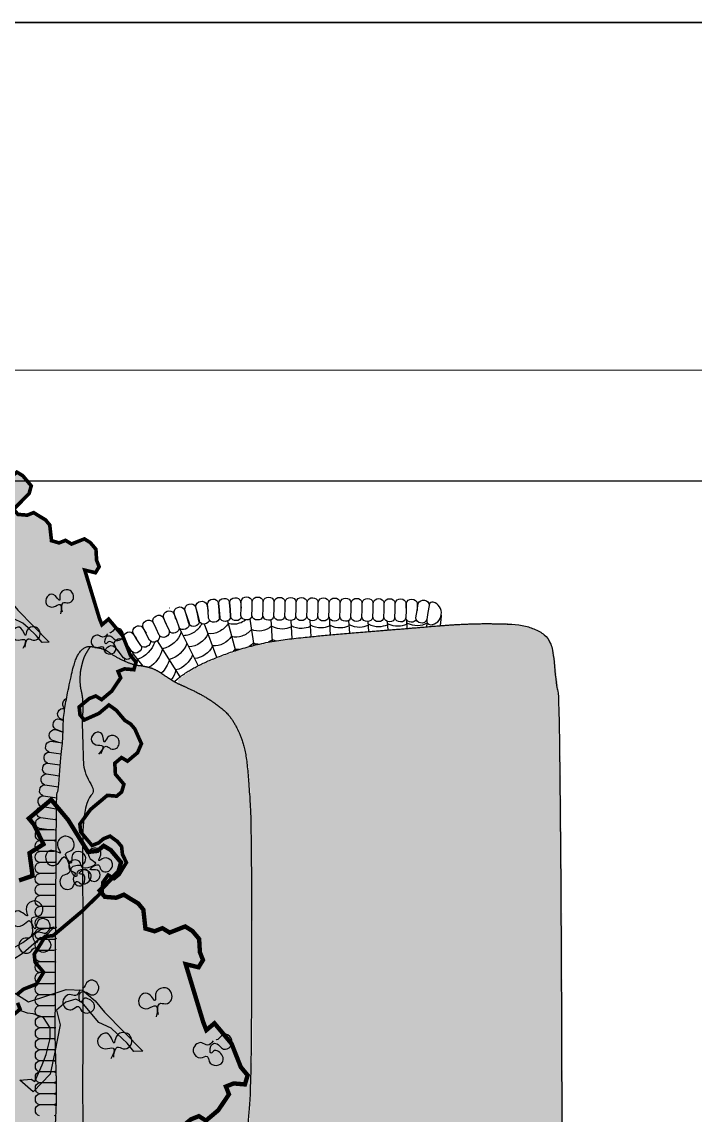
# Model space of a CAD drawing. Header units: millimetres. Extents: x 307301 to 459443, y -2888111 to -2805601.
# Drawn here: x 442889 to 443852, y -2866456 to -2864893 of the extents above; entities that cross this region are included whole.
import ezdxf

# ---------------------------------------------------------------- set-up
doc = ezdxf.new("R2010")
doc.units = ezdxf.units.MM
doc.header["$LTSCALE"] = 10
doc.header["$MEASUREMENT"] = 0
doc.linetypes.add('HIDDEN', pattern=[9.525, 6.35, -3.175])
for name, color, linetype in [('BMA  furniture', 6, 'Continuous'), ('PDA FURNITURE', 6, 'Continuous'), ('Plants', 5, 'Continuous')]:
    doc.layers.add(name, color=color, linetype=linetype)
doc.layers.add('WIN', color=5, linetype='Continuous', lineweight=9)

# ---------------------------------------------------------------- blocks, each defined once
blk = doc.blocks.new('2Q3we')
at = {"true_color": 0xffffff}
h = blk.add_hatch(color=7, dxfattribs=at)
h.dxf.hatch_style = 1
edge = h.paths.add_edge_path()
edge.add_spline(control_points=[(-569582.5, 12795.6), (-569583.6, 12796.2), (-569584.8, 12796.9), (-569591.5, 12800), (-569598.1, 12803.1), (-569618.1, 12813), (-569638.1, 12823), (-569652, 12833.8), (-569665.8, 12844.6), (-569673.4, 12854.4), (-569681, 12864.1), (-569687.7, 12878.9), (-569694.5, 12893.7), (-569698.5, 12915.3), (-569702.5, 12937), (-569703.8, 12959), (-569705, 12981), (-569705.6, 13008), (-569706.2, 13035.1), (-569706.9, 13089.7), (-569707.6, 13144.3), (-569708.2, 13227.9), (-569708.8, 13311.4), (-569709, 13361.7), (-569709.2, 13412.1), (-569707.3, 13463.8), (-569705.3, 13515.5), (-569701.4, 13577.7), (-569697.4, 13639.9), (-569697, 13659.1), (-569696.5, 13678.3), (-569693.1, 13690.1), (-569689.7, 13701.9), (-569682.4, 13709), (-569675.2, 13716), (-569664.7, 13718.9), (-569654.2, 13721.9), (-569645.4, 13724.2), (-569636.6, 13726.6), (-569625.6, 13728.3), (-569614.7, 13730), (-569604.7, 13729.7), (-569594.7, 13729.5), (-569581.1, 13730.4), (-569567.4, 13731.3), (-569555.7, 13732.5), (-569544, 13733.8), (-569559.6, 13737.7), (-569575.2, 13741.7), (-569596, 13741.8), (-569616.8, 13742), (-569634.7, 13745.8), (-569652.6, 13749.6), (-569669.6, 13757.6), (-569686.5, 13765.5), (-569691.6, 13780.5), (-569696.7, 13795.5), (-569697.5, 13831.8), (-569698.3, 13868), (-569701.8, 13911.8), (-569705.3, 13955.6), (-569707, 14007), (-569708.7, 14058.5), (-569709, 14122.9), (-569709.3, 14187.3), (-569709.3, 14215.5), (-569709.3, 14243.6), (-569707.2, 14364.5), (-569705.1, 14485.4), (-569702.8, 14509.3), (-569700.5, 14533.3), (-569694.5, 14555.3), (-569688.5, 14577.3), (-569679.5, 14590.8), (-569670.4, 14604.3), (-569652, 14618.5), (-569633.5, 14632.8), (-569608, 14645.5), (-569582.5, 14658.1), (-569589.9, 14665), (-569598.3, 14670.9), (-569623.4, 14688.1), (-569720, 14722.6), (-569826.9, 14734.7), (-569958.1, 14745), (-570058.1, 14753.7), (-570128.9, 14753.7), (-570163.4, 14750.2), (-570196.2, 14734.7), (-570206.5, 14707.1), (-570215.1, 14610.5), (-570216.9, 14557), (-570220.3, 14001.6), (-570220.3, 13735.9), (-570220.3, 13735.9), (-570220.3, 13735.9), (-570220.3, 13735.9), (-570220.3, 13735.9), (-570220.3, 13470.3), (-570216.9, 12896.7), (-570216.9, 12896.7), (-570216.9, 12896.7), (-570215.1, 12843.2), (-570206.5, 12746.6), (-570201.3, 12732.8), (-570196.2, 12719), (-570163.4, 12703.5), (-570128.9, 12700), (-570093.5, 12700), (-570058.1, 12700), (-569958.1, 12708.7), (-569826.9, 12719), (-569720, 12731.1), (-569623.4, 12765.6), (-569598.3, 12782.9), (-569589.9, 12788.7), (-569582.5, 12795.6)], knot_values=[0, 0, 0, 1, 1, 2, 2, 3, 3, 4, 4, 5, 5, 6, 6, 7, 7, 8, 8, 9, 9, 10, 10, 11, 11, 12, 12, 13, 13, 14, 14, 15, 15, 16, 16, 17, 17, 18, 18, 19, 19, 20, 20, 21, 21, 22, 22, 23, 23, 24, 24, 25, 25, 26, 26, 27, 27, 28, 28, 29, 29, 30, 30, 31, 31, 32, 32, 33, 33, 34, 34, 35, 35, 36, 36, 37, 37, 38, 38, 39, 39, 40, 40, 41, 42, 43, 44, 45, 46, 47, 48, 49, 50, 50, 51, 51, 52, 52, 53, 53, 54, 54, 55, 55, 56, 57, 57, 58, 59, 60, 60, 61, 62, 63, 64, 65, 65, 66, 66, 66], weights=[1, 1, 1, 1, 1, 1, 1, 1, 1, 1, 1, 1, 1, 1, 1, 1, 1, 1, 1, 1, 1, 1, 1, 1, 1, 1, 1, 1, 1, 1, 1, 1, 1, 1, 1, 1, 1, 1, 1, 1, 1, 1, 1, 1, 1, 1, 1, 1, 1, 1, 1, 1, 1, 1, 1, 1, 1, 1, 1, 1, 1, 1, 1, 1, 1, 1, 1, 1, 1, 1, 1, 1, 1, 1, 1, 1, 1, 1, 1, 1, 1, 1, 1, 1, 1, 1, 1, 1, 1, 1, 1, 1, 0.999979, 1, 1, 1, 1, 1, 0.999979, 1, 1, 1, 1, 1, 1, 1, 1, 1, 1, 1, 1, 1, 1, 1, 1, 1, 1], degree=2, periodic=0)
h = blk.add_hatch(color=7, dxfattribs=at)
h.dxf.hatch_style = 1
edge = h.paths.add_edge_path()
edge.add_spline(control_points=[(-569384.2, 14075.3), (-569385.7, 14024.4), (-569387.1, 13974.3), (-569382.6, 13894), (-569383.4, 13836.9), (-569382.7, 13806.6), (-569387.5, 13778.9), (-569387.9, 13725.9), (-569421.5, 13717.6), (-569436.1, 13722.4), (-569447.9, 13724.2), (-569465.7, 13727.6), (-569484.3, 13729.9), (-569517.5, 13740.8), (-569542.8, 13738.3), (-569563.2, 13741.1), (-569582.7, 13743.8), (-569621.2, 13741.9), (-569647.9, 13750.3), (-569676.5, 13755.3), (-569696.1, 13781.9), (-569695.1, 13852.6), (-569698.4, 13896.7), (-569704.3, 13965.7), (-569707.3, 14045.1), (-569707.3, 14395.2), (-569704.3, 14474.6), (-569698.4, 14543.6), (-569686.5, 14578.1), (-569668.8, 14607.5), (-569636.1, 14631.6), (-569606.5, 14647.1), (-569585.8, 14655.8), (-569569.5, 14665.6), (-569548.7, 14679.9), (-569529.4, 14685.1), (-569511.6, 14686.8), (-569482, 14700.6), (-569465.7, 14712.7), (-569447.9, 14716.2), (-569436.1, 14717.9), (-569421.2, 14705.8), (-569410.9, 14673), (-569403.4, 14633.3), (-569397.5, 14602.3), (-569397.5, 14571.2), (-569393.1, 14528.1), (-569387.1, 14466), (-569385.7, 14416), (-569384.2, 14075.3)], knot_values=[0, 0, 0, 1, 2, 3, 4, 5, 6, 7, 8, 9, 10, 11, 12, 13, 14, 15, 16, 17, 18, 19, 20, 21, 22, 23, 24, 25, 26, 27, 28, 29, 30, 31, 32, 33, 34, 35, 36, 37, 38, 39, 40, 41, 42, 43, 44, 45, 46, 47, 48, 48, 48], degree=2, periodic=0)
at = {"layer": 'BMA  furniture', "linetype": 'Continuous'}
for p, q in [((-569995.3, 14749.3), (-569997, 14755.3)), ((-569962.2, 14761.4), (-569963.1, 14746.6)), ((-569930.7, 14758.1), (-569931.5, 14744)), ((-569898.9, 14758), (-569899.9, 14741.5)), ((-569867, 14759.7), (-569868.3, 14738.9)), ((-569834.9, 14765.1), (-569836.7, 14736.1)), ((-569803.5, 14759.9), (-569805.1, 14733.1)), ((-569771.8, 14759.7), (-569773.6, 14729.7)), ((-569742.1, 14725.3), (-569739.9, 14761.2)), ((-569704.5, 14762.1), (-569711.3, 14718.7)), ((-569668, 14759), (-569680.7, 14710)), ((-569650.3, 14698.9), (-569629.9, 14753.9)), ((-569588.5, 14747.7), (-569619.4, 14685.2)), ((-569711.3, 14718.7), (-569711.1, 14719.7)), ((-569590.1, 14667.2), (-569552.4, 14726.2)), ((-569529, 14684.8), (-569512, 14705.7))]:
    blk.add_line(p, q, dxfattribs=at)
at = {"layer": 'BMA  furniture', "linetype": 'Continuous', "flags": 128}
for points in [[(-569995.7, 14761.2), (-569995.6, 14760.4, -0.403399), (-570001.7, 14752.5), (-570001.7, 14752.5, -0.837187), (-570006.2, 14790, -0.285754), (-569999.4, 14786.6)], [(-569961.7, 14779.7), (-569962, 14787.9, 0.394224), (-569971.3, 14794.7, 0.396009), (-569980.1, 14787.4), (-569979.8, 14775.9)], [(-569943.4, 14764.4, 0.387313), (-569934.3, 14757.6, 0.396006), (-569925.3, 14764.8), (-569925.4, 14776.6), (-569925.6, 14788.3, 0.394224), (-569934.7, 14795.4, 0.390495), (-569943.7, 14788.3)], [(-569925.3, 14764.6, 0.387313), (-569916.2, 14757.8, 0.396006), (-569907.2, 14765), (-569907.3, 14776.8), (-569907.5, 14788.6, 0.394224), (-569916.6, 14795.6, 0.390495), (-569925.6, 14788.5)], [(-569907.2, 14764.9, 0.387313), (-569898, 14758.1, 0.396006), (-569889.1, 14765.3), (-569889.2, 14777), (-569889.4, 14788.8, 0.394224), (-569898.5, 14795.8, 0.390495), (-569907.5, 14788.8)], [(-569889.1, 14765.1, 0.387313), (-569879.9, 14758.3, 0.396006), (-569871, 14765.5), (-569871.1, 14777.3), (-569871.3, 14789.1, 0.394224), (-569880.4, 14796.1, 0.390495), (-569889.4, 14789)], [(-569871, 14765.4, 0.387313), (-569861.8, 14758.5, 0.396006), (-569852.9, 14765.8), (-569853, 14777.5), (-569853.2, 14789.3, 0.394224), (-569862.3, 14796.3, 0.390495), (-569871.3, 14789.3)], [(-569852.9, 14765.6, 0.387313), (-569843.7, 14758.8, 0.396006), (-569834.8, 14766), (-569834.9, 14777.8), (-569835.1, 14789.5, 0.394224), (-569844.2, 14796.5, 0.390495), (-569853.2, 14789.5)], [(-569834.8, 14765.8, 0.387313), (-569825.6, 14759, 0.396006), (-569816.7, 14766.2), (-569816.8, 14778), (-569817, 14789.8, 0.394224), (-569826.1, 14796.8, 0.390495), (-569835.1, 14789.7)], [(-569816.7, 14766.1, 0.387313), (-569807.5, 14759.3, 0.396006), (-569798.6, 14766.5), (-569798.7, 14778.2), (-569798.9, 14790, 0.394224), (-569808, 14797, 0.390495), (-569817, 14790)], [(-569798.6, 14766.3, 0.387313), (-569789.4, 14759.5, 0.396006), (-569780.4, 14766.7), (-569780.6, 14778.5), (-569780.8, 14790.3, 0.394224), (-569789.9, 14797.3, 0.390495), (-569798.9, 14790.2)], [(-569780.5, 14766.5, 0.387313), (-569771.3, 14759.7, 0.396006), (-569762.3, 14766.9), (-569762.5, 14778.7), (-569762.7, 14790.5, 0.394224), (-569771.8, 14797.5, 0.390495), (-569780.8, 14790.4)], [(-569762.4, 14766.8, 0.387313), (-569753.2, 14760, 0.396006), (-569744.2, 14767.2), (-569744.4, 14779), (-569744.6, 14790.7, 0.394224), (-569753.7, 14797.7, 0.390495), (-569762.7, 14790.7)], [(-569744.3, 14767, 0.387313), (-569735.1, 14760.2, 0.396006), (-569726.1, 14767.4), (-569726.3, 14779.2), (-569726.5, 14791, 0.394224), (-569735.6, 14798, 0.390495), (-569744.6, 14790.9)], [(-569726.2, 14767.3, 0.387313), (-569717, 14760.5, 0.396006), (-569708, 14767.7), (-569708.2, 14779.4), (-569708.3, 14791.2, 0.394224), (-569717.5, 14798.2, 0.390495), (-569726.5, 14791.2)], [(-569708.1, 14767.5, 0.387313), (-569698.9, 14760.7, 0.396006), (-569689.9, 14767.9), (-569690.1, 14779.7), (-569690.2, 14791.4, 0.394224), (-569699.4, 14798.4, 0.390495), (-569708.4, 14791.4)], [(-569690.6, 14765.5, 0.334762), (-569682.4, 14759.5, 0.396006), (-569672.9, 14765.9), (-569672.1, 14777.7), (-569671.2, 14789.4, 0.394224), (-569679.8, 14797.2, 0.396009), (-569689.4, 14790.7), (-569690.1, 14780.1)], [(-569638.1, 14760.4, 0.308727), (-569630.9, 14754.1, 0.396006), (-569620.6, 14759.3), (-569618.3, 14770.8), (-569615.9, 14782.3, 0.394224), (-569623.4, 14791.1, 0.396009), (-569633.7, 14786), (-569635.9, 14775.1)], [(-569583, 14762.1), (-569579.8, 14771.5, 0.394224), (-569586, 14781.2, 0.396009), (-569596.9, 14777.4), (-569600.8, 14766.3), (-569604.6, 14755.2, 0.394227), (-569598.4, 14745.5, 0.359332), (-569588, 14748.3)], [(-569566.4, 14754.8), (-569562.5, 14764.9, 0.394224), (-569568.4, 14774.8, 0.396009), (-569579.4, 14771.4), (-569583.7, 14760.4), (-569587.9, 14749.5, 0.394227), (-569581.9, 14739.5, 0.338782), (-569571.9, 14741.5)], [(-569572.7, 14779.9, 0.000791), (-569572.6, 14779.7)], [(-569572.5, 14779.7, -0.001219), (-569572.6, 14779.7)], [(-569962.6, 14756, -0.131587), (-569980.8, 14751.6, -0.110075), (-569996.9, 14755.7)], [(-569978.4, 14761.1, 0.29509), (-569970.1, 14757, 0.372652), (-569961.4, 14763.7)], [(-569930.8, 14755, -0.131587), (-569949.1, 14750.7, -0.095678), (-569962.7, 14753.7)], [(-569899.1, 14754.1, -0.131587), (-569917.4, 14749.8, -0.095678), (-569931, 14752.8)], [(-569867.4, 14753.2, -0.131587), (-569885.7, 14748.8, -0.095678), (-569899.3, 14751.9)], [(-569835.7, 14752.3, -0.131587), (-569854, 14747.9, -0.095678), (-569867.5, 14751)], [(-569804, 14752.4, -0.131587), (-569822.3, 14748, -0.095214), (-569835.8, 14751.1)], [(-569772.3, 14751.5, -0.131587), (-569790.5, 14747.1, -0.095678), (-569804.1, 14750.2)], [(-569740.5, 14750.6, -0.131587), (-569758.8, 14746.2, -0.095678), (-569772.4, 14749.3)], [(-569740.6, 14750.6, 0.133218), (-569724.4, 14742.8, 0.142851), (-569707.2, 14744.8)], [(-569708.9, 14764.9, 0.012983), (-569707.4, 14765.4)], [(-569669.1, 14755.1, -0.153481), (-569687.5, 14755.6, -0.074157), (-569697.3, 14760.7)], [(-569669.1, 14755.1, 0.126808), (-569654, 14741.4, 0.151661), (-569635.7, 14738.1)], [(-569639.7, 14758.8, 0.018719), (-569637.3, 14758.4)], [(-569594.9, 14735.2, -0.157837), (-569613.9, 14741.3, -0.098644), (-569625.9, 14754.2)], [(-569556.1, 14734.4, 0.342449), (-569550.9, 14725.4, 0.396006), (-569539.6, 14727.5), (-569534.2, 14738), (-569528.8, 14748.4, 0.394224), (-569533.5, 14759, 0.396009), (-569544.9, 14756.8), (-569549.8, 14747.4)], [(-569540.9, 14726.2, 0.329012), (-569536.3, 14717.2, 0.396006), (-569524.9, 14718.5), (-569518.7, 14728.6), (-569512.6, 14738.6, 0.394224), (-569516.6, 14749.4, 0.396009), (-569528.1, 14748.1), (-569533.8, 14738.7)], [(-569674.6, 14733.8, -0.143434), (-569691.9, 14734.5, -0.126552), (-569707.2, 14744.8)], [(-569674.6, 14733.8, 0.268151), (-569643.3, 14717.8)], [(-569635.7, 14738.1, 0.272812), (-569604.3, 14716.1)], [(-569591.6, 14741.5, 0.275177), (-569560.7, 14713.1)], [(-569525.9, 14717.5, 0.338382), (-569521.9, 14708, 0.396006), (-569510.4, 14708.7), (-569503.7, 14718.4), (-569497.1, 14728.1, 0.394224), (-569500.5, 14739.1, 0.396009), (-569512, 14738.4), (-569518.1, 14729.5)], [(-569741.9, 14728.2, -0.038885), (-569747.1, 14726.1)], [(-569741.9, 14728.2, 0.058831), (-569735.2, 14724)], [(-569710.6, 14722.8, -0.077226), (-569720.2, 14720.9)], [(-569643.3, 14717.8, 0.254521), (-569613.7, 14697.1)], [(-569601, 14722.4, 0.257425), (-569571.9, 14695.7)], [(-569511.6, 14707.7, 0.339059), (-569508.1, 14698, 0.396006), (-569496.6, 14698.1), (-569489.4, 14707.4), (-569482.2, 14716.7, 0.394224), (-569485, 14727.9, 0.396009), (-569496.5, 14727.8), (-569503.1, 14719.3)], [(-569466.9, 14711, 0.178304), (-569470.2, 14715.8, 0.396009), (-569481.7, 14716.4), (-569488.7, 14708.2)], [(-569680.1, 14712.5, 0.033921), (-569677.1, 14708.8)], [(-569610.4, 14703.4, 0.240153), (-569583, 14678.3)], [(-569507, 14711.5, -0.001202), (-569507.2, 14711.5)], [(-569400, 14615.2), (-569399.8, 14615.3, 0.394224), (-569398, 14626.7, 0.213366), (-569403, 14631.3)], [(-569397.8, 14595.5), (-569391.7, 14598.4, 0.394224), (-569389.3, 14609.6, 0.396009), (-569399.6, 14614.8), (-569399.9, 14614.6)], [(-569397.3, 14575.8), (-569395.7, 14576.4), (-569384.8, 14580.7, 0.394224), (-569381.5, 14591.8, 0.396009), (-569391.4, 14597.6), (-569397.7, 14595.1)], [(-569390.4, 14559.1), (-569390, 14559.2), (-569378.9, 14562.9, 0.394224), (-569374.9, 14573.8, 0.396009), (-569384.5, 14580.2), (-569395.7, 14576.5), (-569397.3, 14575.9)], [(-569374.2, 14543, 0.38731), (-569368.6, 14552.9, 0.396009), (-569376.8, 14561), (-569388.5, 14559.4), (-569396.1, 14558.3)], [(-569371.7, 14525.1, 0.38731), (-569366.1, 14535, 0.396009), (-569374.4, 14543), (-569386, 14541.4), (-569394.3, 14540.3)], [(-569369.3, 14507.2, 0.38731), (-569363.6, 14517.1, 0.396009), (-569371.9, 14525.1), (-569383.6, 14523.5), (-569392.5, 14522.2)], [(-569366.8, 14489.2, 0.38731), (-569361.2, 14499.1, 0.396009), (-569369.4, 14507.2), (-569381.1, 14505.6), (-569390.8, 14504.2)], [(-569364.3, 14471.3, 0.38731), (-569358.7, 14481.2, 0.396009), (-569366.9, 14489.2), (-569378.6, 14487.6), (-569389.1, 14486.2)], [(-569361.8, 14453.4, 0.38731), (-569356.2, 14463.3, 0.396009), (-569364.5, 14471.3), (-569376.1, 14469.7), (-569387.7, 14468.1)], [(-569359.6, 14435.4), (-569359.6, 14435.4, 0.394224), (-569353.7, 14445.3, 0.396009), (-569362, 14453.4), (-569373.7, 14451.8), (-569385.3, 14450.1, 0.044205), (-569386.7, 14449.6)], [(-569386.7, 14450.2, 0.036519), (-569385.5, 14450.1)], [(-569386.2, 14432.9, 0.071392), (-569383.9, 14432.2)], [(-569369.7, 14415.8), (-569358.2, 14417.4, 0.394224), (-569352.3, 14427.4, 0.396009), (-569360.6, 14435.4), (-569372.3, 14433.8), (-569383.9, 14432.2, 0.071645), (-569386.1, 14431.2)], [(-569385.7, 14415.4, 0.027978), (-569384.8, 14415)], [(-569385.2, 14398.7, 0.094112), (-569382.2, 14397.7), (-569370.5, 14397.7), (-569358.7, 14397.7, 0.394224), (-569351.6, 14406.8, 0.396009), (-569358.6, 14415.8), (-569370.4, 14415.8), (-569382.2, 14415.8, 0.110774), (-569385.6, 14414.5)], [(-569385.6, 14380.9, 0.117278), (-569382, 14379.5), (-569370.3, 14379.5), (-569358.5, 14379.5, 0.394224), (-569351.4, 14388.6, 0.390495), (-569358.3, 14397.6)], [(-569382.4, 14397.7, 0.086969), (-569385.1, 14396.7)], [(-569385.1, 14362.5, 0.099034), (-569382, 14361.4), (-569370.3, 14361.4), (-569358.5, 14361.4, 0.394224), (-569351.4, 14370.5, 0.390495), (-569358.3, 14379.5)], [(-569385.6, 14344.7, 0.117278), (-569382, 14343.3), (-569370.3, 14343.3), (-569358.5, 14343.3, 0.394224), (-569351.4, 14352.4, 0.390495), (-569358.3, 14361.4)], [(-569384.1, 14325.8, 0.065261), (-569382, 14325.2), (-569370.3, 14325.2), (-569358.5, 14325.2, 0.394224), (-569351.4, 14334.2, 0.390495), (-569358.3, 14343.3)], [(-569384.6, 14307.9, 0.081779), (-569382, 14307.1), (-569370.3, 14307.1), (-569358.5, 14307.1, 0.394224), (-569351.4, 14316.1, 0.390495), (-569358.3, 14325.2)], [(-569385.1, 14290.1, 0.099034), (-569382, 14289), (-569370.3, 14289), (-569358.5, 14289, 0.394224), (-569351.4, 14298, 0.390495), (-569358.3, 14307.1)], [(-569385.6, 14272.3, 0.117278), (-569382, 14270.9), (-569370.3, 14270.9), (-569358.5, 14270.9, 0.394224), (-569351.4, 14279.9, 0.390495), (-569358.3, 14289)], [(-569386.2, 14254.6, 0.136939), (-569382, 14252.7), (-569370.3, 14252.7), (-569358.5, 14252.7, 0.394224), (-569351.4, 14261.8, 0.390495), (-569358.3, 14270.9)], [(-569386.4, 14236.7, 0.146056), (-569382, 14234.6), (-569370.3, 14234.6), (-569358.5, 14234.6, 0.394224), (-569351.4, 14243.7, 0.390495), (-569358.3, 14252.8)], [(-569386, 14218.3, 0.132394), (-569382, 14216.5), (-569370.3, 14216.5), (-569358.5, 14216.5, 0.394224), (-569351.4, 14225.6, 0.390495), (-569358.3, 14234.7)], [(-569358.3, 14198.5, 0.38731), (-569351.4, 14207.5, 0.390495), (-569358.3, 14216.6)], [(-569384.3, 14181, 0.070921), (-569382, 14180.3), (-569370.3, 14180.3), (-569358.5, 14180.3, 0.394224), (-569351.4, 14189.4, 0.396009), (-569358.4, 14198.5), (-569370.2, 14198.5), (-569382, 14198.5, 0.101655), (-569385.2, 14197.3)], [(-569383.5, 14162.6, 0.043857), (-569382, 14162.2), (-569370.3, 14162.2), (-569358.5, 14162.2, 0.394224), (-569351.4, 14171.3, 0.390495), (-569358.3, 14180.4)], [(-569382.9, 14144.3, 0.026916), (-569382, 14144.1), (-569370.3, 14144.1), (-569358.5, 14144.1, 0.394224), (-569351.4, 14153.2, 0.390495), (-569358.3, 14162.3)], [(-569382.8, 14126.2, 0.021726), (-569382, 14126), (-569370.3, 14126), (-569358.5, 14126, 0.394224), (-569351.4, 14135.1, 0.390495), (-569358.3, 14144.2)], [(-569383, 14108.1, 0.027975), (-569382, 14107.9), (-569370.3, 14107.9), (-569358.5, 14107.9, 0.394224), (-569351.4, 14117, 0.390495), (-569358.3, 14126.1)], [(-569384.7, 14090.6, 0.076574), (-569382.2, 14089.8), (-569370.5, 14089.8), (-569358.7, 14089.8, 0.394224), (-569351.6, 14098.9, 0.390495), (-569358.5, 14107.9)], [(-569382.4, 14089.8, 0.070104), (-569384.6, 14089.1)], [(-569384.3, 14072.3, 0.065261), (-569382.2, 14071.7), (-569370.5, 14071.7), (-569358.7, 14071.7, 0.394224), (-569351.6, 14080.8, 0.390495), (-569358.5, 14089.8)], [(-569384.8, 14054.4, 0.081779), (-569382.2, 14053.6), (-569370.5, 14053.6), (-569358.7, 14053.6, 0.394224), (-569351.6, 14062.7, 0.390495), (-569358.5, 14071.7)], [(-569382.4, 14071.7, 0.061302), (-569384.4, 14071.1)], [(-569385.3, 14036.6, 0.099034), (-569382.2, 14035.5), (-569370.5, 14035.5), (-569358.7, 14035.5, 0.394224), (-569351.6, 14044.6, 0.390495), (-569358.5, 14053.6)], [(-569382.4, 14053.6, 0.078259), (-569384.9, 14052.7)], [(-569385.8, 14018.8, 0.117278), (-569382.2, 14017.4), (-569370.5, 14017.4), (-569358.7, 14017.4, 0.394224), (-569351.6, 14026.4, 0.390495), (-569358.5, 14035.5)], [(-569382.4, 14035.5, 0.096108), (-569385.4, 14034.3)], [(-569386.4, 14001.1, 0.136939), (-569382.2, 13999.3), (-569370.5, 13999.3), (-569358.7, 13999.3, 0.394224), (-569351.6, 14008.3, 0.390495), (-569358.5, 14017.4)], [(-569382.4, 14017.4, 0.115178), (-569385.9, 14015.9)], [(-569386.6, 13983.2, 0.146056), (-569382.2, 13981.2), (-569370.5, 13981.2), (-569358.7, 13981.2, 0.394224), (-569351.6, 13990.2, 0.390495), (-569358.5, 13999.3)], [(-569382.4, 13999.3, 0.135835), (-569386.5, 13997.3)], [(-569382.4, 13981.2, 0.139265), (-569386.5, 13979.2)], [(-569386.2, 13964.8, 0.132394), (-569382.2, 13963.1), (-569370.5, 13963.1), (-569358.7, 13963.1, 0.394224), (-569351.6, 13972.1, 0.390495), (-569358.5, 13981.2)], [(-569382.4, 13963.1, 0.122816), (-569386.1, 13961.4)], [(-569358.5, 13945, 0.38731), (-569351.6, 13954, 0.390495), (-569358.5, 13963.1)], [(-569385.5, 13946.2, 0.100084), (-569382.4, 13945)]]:
    blk.add_lwpolyline(points, format="xyb", dxfattribs=at)
for points in [[(-569977.8, 14764.3), (-569979.8, 14775.9), (-569981.8, 14787.5, 0.394224), (-569991.9, 14793, 0.396009), (-569999.7, 14784.5), (-569997.7, 14772.9), (-569995.7, 14761.2, 0.394227), (-569985.6, 14755.7, 0.396006)], [(-569943.4, 14764.6), (-569943.5, 14776.3), (-569943.7, 14788.1, 0.394224), (-569952.9, 14795.1, 0.396009), (-569961.8, 14787.9), (-569961.7, 14776.1), (-569961.5, 14764.4, 0.394227), (-569952.4, 14757.4, 0.396006)], [(-569654.8, 14764.7), (-569654, 14776.4), (-569653.2, 14788.2, 0.394224), (-569661.7, 14795.9, 0.396009), (-569671.3, 14789.5), (-569672.1, 14777.7), (-569672.9, 14766, 0.394227), (-569664.4, 14758.3, 0.396006)], [(-569636.7, 14763.4), (-569635.9, 14775.2), (-569635.1, 14786.9, 0.394224), (-569643.7, 14794.7, 0.396009), (-569653.2, 14788.2), (-569654, 14776.5), (-569654.9, 14764.7, 0.394227), (-569646.3, 14757, 0.396006)], [(-569603.9, 14754.7), (-569600.8, 14766), (-569597.7, 14777.4, 0.394224), (-569604.6, 14786.7, 0.396009), (-569615.2, 14782.2), (-569618.3, 14770.8), (-569621.4, 14759.5, 0.394227), (-569614.5, 14750.2, 0.396006)], [(-569555.1, 14735.7), (-569550.2, 14746.4), (-569545.4, 14757.1, 0.394224), (-569550.7, 14767.4, 0.396009), (-569561.9, 14764.7), (-569566.8, 14753.9), (-569571.6, 14743.2, 0.394227), (-569566.3, 14733, 0.396006)]]:
    blk.add_lwpolyline(points, format="xyb", close=True, dxfattribs=at)
at = {"layer": 'BMA  furniture', "linetype": 'Continuous'}
for centre, radius, start, end in [((-569715.7, 14798.4), 34.6, 227.1701, 227.3315), ((-569715.7, 14798.4), 34.6, 251.6657, 253.6693), ((-569721.4, 14751.7), 30.9, 260.1288, 260.1586), ((-569686.1, 14745), 33.1, 222.2291, 238.9508), ((-569517.1, 14721.8), 44.4, 191.2383, 241.5385), ((-569505.7, 14737.9), 44.4, 197.8484, 251.2036), ((-569686.1, 14745), 33.1, 268.7905, 280.5444), ((-569528.6, 14705.7), 44.5, 193.0408, 227.3594), ((-569481.6, 14718.2), 44.4, 210.1908, 223.9852), ((-569489.9, 14694.1), 8.46, 159.0471, 186.9583), ((-569540, 14689.6), 44.5, 194.8079, 218.0642)]:
    blk.add_arc(centre, radius, start, end, dxfattribs=at)
for points in [[(-570019.5, 14768.3), (-570018.6, 14757.9), (-570017.7, 14751.2)], [(-569384.2, 14075.3), (-569385.7, 14024.4), (-569387.1, 13974.3), (-569382.6, 13894), (-569383.4, 13836.9), (-569382.7, 13806.6), (-569387.5, 13778.9), (-569387.9, 13725.9), (-569421.5, 13717.6), (-569436.1, 13722.4), (-569447.9, 13724.2), (-569465.7, 13727.6), (-569484.3, 13729.9), (-569517.5, 13740.8), (-569542.8, 13738.3), (-569563.2, 13741.1), (-569582.7, 13743.8), (-569621.2, 13741.9), (-569647.9, 13750.3), (-569676.5, 13755.3), (-569696.1, 13781.9), (-569695.1, 13852.6), (-569698.4, 13896.7), (-569704.3, 13965.7), (-569707.3, 14045.1), (-569707.3, 14395.2), (-569704.3, 14474.6), (-569698.4, 14543.6), (-569686.5, 14578.1), (-569668.8, 14607.5), (-569636.1, 14631.6), (-569606.5, 14647.1), (-569585.8, 14655.8), (-569569.5, 14665.6), (-569548.7, 14679.9), (-569529.4, 14685.1), (-569511.6, 14686.8), (-569482, 14700.6), (-569465.7, 14712.7), (-569447.9, 14716.2), (-569436.1, 14717.9), (-569421.2, 14705.8), (-569410.9, 14673), (-569403.4, 14633.3), (-569397.5, 14602.3), (-569397.5, 14571.2), (-569393.1, 14528.1), (-569387.1, 14466), (-569385.7, 14416), (-569384.2, 14075.3)], [(-569442, 14717), (-569435.3, 14706.7), (-569430.9, 14698), (-569427.2, 14684.2), (-569424.9, 14672.2), (-569424.9, 14652.3), (-569428.6, 14636.8), (-569429.4, 14625.6), (-569430.1, 14610.9), (-569427.9, 14596.2), (-569429.4, 14570.4), (-569430.1, 14535), (-569432.4, 14506.5), (-569452.3, 14482.1), (-569432.4, 14454.8), (-569429.4, 14403), (-569430.1, 14040.8), (-569428.6, 13976.9), (-569430.9, 13883.8), (-569429.4, 13833.7), (-569429.4, 13800.9), (-569432.4, 13779.4), (-569435.3, 13765.6), (-569435.3, 13754.4), (-569433.1, 13736.2), (-569436.1, 13722.4), (-569435.7, 13724.2)]]:
    blk.add_open_spline(points, degree=2, dxfattribs=at)
blk.add_rational_spline([(-569580.5, 14659), (-569587.9, 14665.9), (-569596.4, 14671.7), (-569621.4, 14689), (-569718, 14723.5), (-569825, 14735.5), (-569956.1, 14745.9), (-570056.2, 14754.5), (-570126.9, 14754.5), (-570161.4, 14751.1), (-570194.2, 14735.5), (-570204.5, 14707.9), (-570213.2, 14611.3), (-570214.9, 14557.8), (-570218.3, 14002.4), (-570218.3, 13736.8), (-570218.3, 13736.8), (-570218.3, 13736.8), (-570218.3, 13736.8), (-570218.3, 13736.8), (-570218.3, 13471.1), (-570214.9, 12897.6), (-570214.9, 12897.6), (-570214.9, 12897.6), (-570213.2, 12844.1), (-570204.5, 12747.5), (-570199.4, 12733.7), (-570194.2, 12719.9), (-570161.4, 12704.3), (-570126.9, 12700.9), (-570091.5, 12700.9), (-570056.2, 12700.9), (-569956.1, 12709.5), (-569825, 12719.9), (-569718, 12732), (-569621.4, 12766.5), (-569596.4, 12783.7), (-569587.9, 12789.5), (-569580.5, 12796.4)], [1, 1, 1, 1, 1, 1, 1, 1, 1, 1, 1, 1, 1, 1, 0.999978907267, 1, 1, 1, 1, 1, 0.999978907266, 1, 1, 1, 1, 1, 1, 1, 1, 1, 1, 1, 1, 1, 1, 1, 1, 1, 1], degree=2, knots=[0, 0, 0, 1, 1, 2, 3, 4, 5, 6, 7, 8, 9, 10, 11, 11, 12, 12, 13, 13, 14, 14, 15, 15, 16, 16, 17, 18, 18, 19, 20, 21, 21, 22, 23, 24, 25, 26, 26, 27, 27, 27], dxfattribs=at)
blk = doc.blocks.new('zdhdghgd')
at = {"layer": 'Plants', "transparency": 33554495}
h = blk.add_hatch(color=97, dxfattribs=at)
h.set_gradient(color1=(66, 119, 40), color2=(194, 242, 166), name='SPHERICAL')
h.paths.add_polyline_path([(420386.7, -406570.7), (420384.3, -406579.5), (420376.8, -406597.9), (420382.7, -406601.4), (420391.6, -406592.6), (420400.3, -406584.6), (420400.5, -406593), (420407.9, -406588.4), (420413.2, -406582.1), (420408.6, -406574.6), (420411.8, -406566.5), (420418.2, -406550.3), (420421.4, -406542.2), (420426.8, -406535.9), (420434.9, -406539.1), (420441.2, -406544.4), (420425.3, -406563.4), (420438, -406574), (420446.1, -406577.2), (420455.6, -406574.5), (420460.9, -406568.1), (420470.8, -406569.2), (420480.7, -406570.3), (420490.3, -406567.5), (420500.9, -406554.9), (420496.3, -406547.4), (420486.4, -406546.3), (420498.8, -406531.5), (420508.4, -406528.8), (420511.6, -406520.6), (420521.1, -406517.9), (420531, -406519), (420539.1, -406522.2), (420551.8, -406532.8), (420563.1, -406527.9), (420579.1, -406508.9), (420587.2, -406512.1), (420596.7, -406509.3), (420604.2, -406504.8), (420609.5, -406498.4), (420606.7, -406488.9), (420600.3, -406483.5), (420592.2, -406480.3), (420595.4, -406472.2), (420600.7, -406465.9), (420608.2, -406461.3), (420625.1, -406475.5), (420634.6, -406472.7), (420637.8, -406464.6), (420647.7, -406465.7), (420655.2, -406461.2), (420667.6, -406446.4), (420654.9, -406435.7), (420646.8, -406432.5), (420644, -406423), (420637.6, -406417.6), (420632.3, -406424), (420620.6, -406425), (420616.1, -406417.6), (420619.3, -406409.5), (420624.6, -406403.1), (420643.3, -406415.2), (420651.4, -406418.4), (420658.8, -406413.8), (420665.2, -406397.6), (420670.5, -406391.3), (420678.7, -406394.5), (420685, -406399.8), (420694.9, -406400.9), (420702.3, -406396.4), (420701.3, -406384.7), (420706.6, -406378.4), (420716.2, -406375.6), (420725.4, -406368.9), (420732.8, -406364.3), (420736, -406356.2), (420731.4, -406348.8), (420728.6, -406339.2), (420719.1, -406342), (420712.7, -406336.7), (420713.8, -406326.8), (420719.1, -406320.5), (420704.3, -406308.1), (420707.5, -406300), (420717.4, -406301.1), (420723.8, -406306.4), (420733.3, -406303.6), (420758.1, -406274), (420751.8, -406268.7), (420742.6, -406253.8), (420733.1, -406235.1), (420724.7, -406228), (420706.3, -406241.3), (420703.1, -406249.4), (420686.8, -406243), (420680.5, -406237.7), (420692.6, -406219), (420697.9, -406212.7), (420705.3, -406208.1), (420712.4, -406199.7), (420724.5, -406181), (420729.8, -406174.7), (420743.5, -406175.4), (420753.4, -406176.5), (420760.9, -406172), (420766.2, -406165.6), (420765.1, -406154), (420760.2, -406142.6), (420772.6, -406127.9), (420766, -406118.6), (420759.6, -406113.3), (420754.3, -406119.7), (420744.1, -406114.7), (420735.6, -406107.6), (420736.7, -406097.7), (420750.5, -406098.5), (420766.7, -406104.9), (420786.2, -406081.6), (420789.4, -406073.5), (420747.1, -406038.1), (420736.9, -406033.1), (420738, -406023.2), (420727.7, -406018.2), (420719.6, -406015), (420726.7, -406006.5), (420725.7, -405994.9), (420721.1, -405987.4), (420709.8, -405992.3), (420682.5, -406023.4), (420653.3, -406004.7), (420665.1, -406037.1), (420636.2, -406040.1), (420714.4, -406096.9), (420643.6, -406057), (420634.2, -406077.4), (420478.7, -406026.8), (420575, -406055), (420565.7, -406033.6), (420597.6, -406053), (420608.3, -406040.3), (420607.2, -406028.7), (420600.9, -406023.4), (420611, -405993), (420617.1, -405975.9), (420624.6, -405967), (420629.4, -405953), (420653, -405956.2), (420662.2, -405941.7), (420682.7, -405951.6), (420689, -405956.9), (420708.5, -405933.7), (420687.4, -405916), (420654.2, -405895.4), (420655.3, -405885.5), (420660.6, -405879.1), (420656.1, -405871.7), (420643.4, -405861.1), (420633.8, -405863.8), (420614, -405883.2), (420607.6, -405877.9), (420606.6, -405866.2), (420609.8, -405858.1), (420605.2, -405850.7), (420600.7, -405843.2), (420594.3, -405837.9), (420584.4, -405836.8), (420574.6, -405835.7), (420571.8, -405826.2), (420575, -405818.1), (420570.4, -405810.6), (420576.8, -405794.4), (420572.2, -405787), (420563.8, -405779.9), (420550, -405779.1), (420541.9, -405775.9), (420534.4, -405780.5), (420537.6, -405793.9), (420477.2, -405775.6), (420469.1, -405772.4), (420476.2, -405764), (420455, -405746.2), (420430.7, -405736.6), (420422.2, -405729.5), (420412.7, -405732.3), (420413.7, -405744), (420410.5, -405752.1), (420402.4, -405748.9), (420385.8, -405760.1), (420375.1, -405772.8), (420379.7, -405780.2), (420376.5, -405788.3), (420365.9, -405801), (420356, -405799.9), (420349.6, -405794.6), (420357.8, -405776.2), (420368.4, -405763.6), (420361.8, -405754.4), (420349.1, -405743.7), (420344.5, -405736.3), (420338.2, -405731), (420319.8, -405722.8), (420308.5, -405727.7), (420297.9, -405740.3), (420302.4, -405747.8), (420295.3, -405756.2), (420281.6, -405755.5), (420268.9, -405744.8), (420259.3, -405747.6), (420254, -405753.9), (420255, -405765.6), (420237.3, -405786.7), (420218.9, -405800.1), (420209, -405799), (420192.1, -405784.8), (420195.3, -405776.7), (420200.6, -405770.3), (420203.8, -405762.2), (420197.1, -405753), (420190.8, -405747.7), (420180.9, -405746.6), (420170.7, -405741.6), (420163.3, -405746.2), (420155.8, -405750.7), (420150.5, -405757.1), (420155.1, -405764.5), (420145.9, -405771.2), (420134.2, -405772.2), (420109.1, -405797.9), (420078.9, -405833.8), (420077.9, -405843.7), (420070.4, -405848.2), (420055.6, -405857.4), (420045.7, -405856.3), (420033, -405845.6), (420018.1, -405854.7), (420014.9, -405862.9), (420011.7, -405871), (420004.6, -405879.4), (419994.7, -405878.3), (419986.6, -405875.1), (419961.8, -405904.7), (419974.5, -405915.3), (419984.4, -405916.4), (420000.6, -405922.8), (420008.7, -405926.1), (419998.5, -405942.6), (420008.3, -405943.7), (420016.5, -405946.9), (420026.3, -405948), (420036.2, -405949.1), (420044.4, -405952.3), (420041.2, -405960.4), (420001.3, -405990.3), (420020.8, -405993.6), (420053, -406012.3), (420106.5, -406059.3), (420128, -406093.9), (420084.6, -406045.7), (420068.7, -406044.9), (420033.4, -406063.8), (420058.3, -406034.1), (420019.6, -406024.5), (419991.5, -406024.4), (419963.6, -406035.7), (419944.6, -406019.8), (419930.4, -406036.6), (419922.5, -406058.9), (419917.6, -406069.1), (419908, -406071.9), (419906.9, -406081.8), (419909.7, -406091.3), (419897.3, -406106.1), (419900.1, -406115.6), (419927.6, -406138.7), (419924.4, -406146.8), (419919.1, -406153.2), (419911.7, -406157.7), (419914.5, -406167.3), (419919, -406174.7), (419903.1, -406193.7), (419899.9, -406201.8), (419882.2, -406222.9), (419885, -406232.5), (419895.2, -406237.5), (419906.9, -406236.5), (419913.6, -406245.7), (419916.4, -406255.2), (419905.7, -406267.9), (419931.1, -406289.2), (419926.8, -406307.2), (419925.7, -406317.1), (419930.3, -406324.5), (419936.6, -406329.8), (419943.7, -406321.4), (419962.4, -406333.4), (419981.5, -406349.4), (419986, -406356.8), (419992.4, -406362.2), (419989.9, -406378.1), (419984.5, -406384.4), (419976.4, -406381.2), (419971.1, -406387.5), (419973.9, -406397.1), (419984.8, -406409.8), (419983.7, -406419.7), (419988.3, -406427.1), (419994.7, -406432.5), (420026.4, -406437.5), (420027.5, -406427.6), (420045.9, -406435.8), (420052.2, -406441.2), (420065, -406430.3), (420083.4, -406416.9), (420093.2, -406418), (420094.3, -406429.7), (420085.8, -406444.1), (420069.8, -406463.1), (420067, -406453.6), (420059.6, -406458.1), (420047.5, -406476.8), (420041.1, -406493), (420045.7, -406500.5), (420057.3, -406499.5), (420065.5, -406502.7), (420079.2, -406503.4), (420088.4, -406496.7), (420111.7, -406516.3), (420120.9, -406509.6), (420126.2, -406503.3), (420146.7, -406513.2), (420159.4, -406523.9), (420154.4, -406534.1), (420151.2, -406542.2), (420155.8, -406549.6), (420162.1, -406555), (420170.2, -406558.2), (420179.8, -406555.4), (420185.1, -406549), (420188.3, -406540.9), (420202.8, -406549.5), (420209.1, -406554.8), (420205.9, -406562.9), (420195.3, -406575.6), (420203.4, -406578.8), (420213.3, -406579.9), (420221.4, -406583.1), (420244.7, -406581.1), (420271.9, -406558.8), (420281.9, -406564), (420294.4, -406540.6), (420310.8, -406574.9), (420311.8, -406586), (420312.2, -406603.8), (420322.5, -406612.4), (420346.2, -406616), (420355.4, -406589.8), (420349.7, -406549.5), (420325.6, -406522.9), (420315.1, -406486), (420333.9, -406523), (420375.7, -406562)])
at = {"layer": 'Plants', "color": 97, "true_color": 0x427728, "const_width": 4.55}
for points in [[(420624.6, -405967), (420629.4, -405953), (420653, -405956.2), (420662.2, -405941.7), (420682.7, -405951.6), (420689, -405956.9), (420708.5, -405933.7), (420687.4, -405916), (420654.2, -405895.4), (420655.3, -405885.5), (420660.6, -405879.1), (420656.1, -405871.7), (420643.4, -405861.1), (420633.8, -405863.8), (420614, -405883.2), (420607.6, -405877.9), (420606.6, -405866.2), (420609.8, -405858.1), (420605.2, -405850.7), (420600.7, -405843.2), (420594.3, -405837.9), (420584.4, -405836.8), (420574.6, -405835.7), (420571.8, -405826.2), (420575, -405818.1), (420570.4, -405810.6), (420576.8, -405794.4), (420572.2, -405787), (420563.8, -405779.9), (420550, -405779.1), (420541.9, -405775.9), (420534.4, -405780.5), (420537.6, -405793.9), (420477.2, -405775.6), (420469.1, -405772.4), (420476.2, -405764), (420455, -405746.2), (420430.7, -405736.6), (420422.2, -405729.5), (420412.7, -405732.3), (420413.7, -405744), (420410.5, -405752.1), (420402.4, -405748.9), (420385.8, -405760.1), (420375.1, -405772.8), (420379.7, -405780.2), (420376.5, -405788.3), (420365.9, -405801), (420356, -405799.9), (420349.6, -405794.6), (420357.8, -405776.2), (420368.4, -405763.6), (420361.8, -405754.4), (420349.1, -405743.7), (420344.5, -405736.3), (420338.2, -405731), (420319.8, -405722.8), (420308.5, -405727.7), (420297.9, -405740.3), (420302.4, -405747.8), (420295.3, -405756.2), (420281.6, -405755.5), (420268.9, -405744.8), (420259.3, -405747.6), (420254, -405753.9), (420255, -405765.6), (420237.3, -405786.7), (420218.9, -405800.1), (420209, -405799), (420192.1, -405784.8), (420195.3, -405776.7), (420200.6, -405770.3), (420203.8, -405762.2), (420197.1, -405753), (420190.8, -405747.7), (420180.9, -405746.6), (420170.7, -405741.6), (420163.3, -405746.2), (420155.8, -405750.7), (420150.5, -405757.1), (420155.1, -405764.5), (420145.9, -405771.2), (420134.2, -405772.2), (420109.1, -405797.9), (420078.9, -405833.8), (420077.9, -405843.7), (420070.4, -405848.2), (420055.6, -405857.4), (420045.7, -405856.3), (420033, -405845.6), (420018.1, -405854.7), (420014.9, -405862.9), (420011.7, -405871), (420004.6, -405879.4)], [(419994.7, -405878.3), (419986.6, -405875.1), (419961.8, -405904.7)]]:
    blk.add_lwpolyline(points, dxfattribs=at)
at = {"layer": 'Plants', "color": 128}
for points in [[(420544.6, -405990.4), (420560.2, -405963), (420573.7, -405944.7), (420576.4, -405930.5), (420569, -405937.1), (420561, -405948.9), (420549.2, -405962.9), (420542.1, -405973.6)], [(420513.7, -405981), (420498.6, -405957.3), (420511.2, -405918.1), (420510.7, -405901.1), (420499.5, -405888.1), (420487.6, -405878.1), (420447.1, -405838.5), (420446.8, -405847.6), (420455.5, -405854.8), (420465.4, -405865), (420471, -405871.5), (420477.1, -405884), (420485.8, -405891.3), (420497.7, -405901.3), (420501.3, -405908), (420498.2, -405918.3), (420490, -405928), (420474.6, -405924.3), (420446.1, -405929.8), (420423.4, -405934.8), (420405, -405952.4), (420417.2, -405966.4), (420418.1, -405954.3), (420415.8, -405950.5), (420433.2, -405943), (420443.9, -405939), (420460.5, -405934.6), (420471.5, -405934.6), (420482.2, -405941.7), (420486.1, -405952.4), (420486.7, -405958.3), (420490.6, -405969)]]:
    blk.add_lwpolyline(points, dxfattribs=at)
at = {"layer": 'Plants', "color": 3}
for points in [[(420307.6, -405773.4), (420311.8, -405772.3), (420320.1, -405767.5), (420311.9, -405761.8), (420313, -405753.6), (420319.5, -405750.2), (420325.9, -405750.9), (420330.7, -405756.7), (420330.4, -405765.5), (420316.6, -405770.7), (420334.6, -405769.7), (420334.7, -405781.7), (420325.6, -405788.3), (420316.7, -405781.1), (420319, -405768.3), (420311.6, -405772.1), (420306.7, -405776.9)], [(420162.9, -405786.8), (420166, -405783.8), (420170.8, -405775.4), (420160.9, -405774.6), (420157.7, -405767), (420161.6, -405760.8), (420167.5, -405758.2), (420174.6, -405760.7), (420178.7, -405768.6), (420169.4, -405779.9), (420184.4, -405770), (420190.5, -405780.5), (420185.9, -405790.7), (420174.6, -405788.9), (420170.3, -405776.7), (420165.7, -405783.7), (420163.9, -405790.2)], [(420485.4, -405822), (420489.6, -405823.2), (420499.3, -405823.2), (420495, -405814.1), (420500, -405807.6), (420507.3, -405807.9), (420512.5, -405811.7), (420513.8, -405819.1), (420509.1, -405826.6), (420494.6, -405824.2), (420510.7, -405832.3), (420504.7, -405842.8), (420493.5, -405843.9), (420489.5, -405833.2), (420497.9, -405823.3), (420489.5, -405822.9), (420482.9, -405824.6)], [(420440.9, -405868.6), (420445.3, -405868.7), (420454.6, -405866.2), (420448.1, -405858.5), (420451.3, -405850.9), (420458.4, -405849.3), (420464.4, -405851.6), (420467.6, -405858.5), (420465, -405866.9), (420450.4, -405868.3), (420468, -405872), (420465, -405883.6), (420454.5, -405887.7), (420447.8, -405878.4), (420453.3, -405866.7), (420445.1, -405868.4), (420439.2, -405871.7)], [(420642.7, -405913.6), (420645.7, -405916.7), (420654, -405921.5), (420654.9, -405911.5), (420662.5, -405908.4), (420668.7, -405912.3), (420671.3, -405918.2), (420668.7, -405925.3), (420660.9, -405929.4), (420649.5, -405920.1), (420659.4, -405935.1), (420649, -405941.2), (420638.7, -405936.6), (420640.6, -405925.3), (420652.8, -405920.9), (420645.8, -405916.4), (420639.2, -405914.5)], [(420574.9, -405951.2), (420578.6, -405953.5), (420587.9, -405955.9), (420586.2, -405946.1), (420592.7, -405941.1), (420599.7, -405943.3), (420603.7, -405948.3), (420603.1, -405955.8), (420596.6, -405961.8), (420583.2, -405955.7), (420596.6, -405967.7), (420588.2, -405976.3), (420577, -405974.5), (420575.9, -405963.1), (420586.6, -405955.8), (420578.6, -405953.2), (420571.8, -405953.1)]]:
    blk.add_open_spline(points, degree=3, knots=[5.659939, 5.659939, 5.659939, 5.659939, 5.794674, 5.896015, 6.011026, 6.116494, 6.210941, 6.291027, 6.45076, 6.557203, 6.728442, 6.854737, 7.005278, 7.151913, 7.285787, 7.43104, 7.43104, 7.43104, 7.43104], dxfattribs=at)
at = {"layer": 'Plants', "color": 97}
for points in [[(420457.8, -405765.3), (420455.3, -405767), (420451.6, -405771.2), (420457.5, -405777), (420454.3, -405784.5), (420445.9, -405787.9), (420437.4, -405779.6), (420443.8, -405771.8), (420439.6, -405770), (420438.5, -405770), (420435.8, -405769.9), (420430.6, -405764.4), (420433.8, -405755), (420441.4, -405754.6), (420445.9, -405757.9), (420449.7, -405763.6), (420442.3, -405768.9), (420452.8, -405769), (420456.5, -405763.6), (420453.1, -405758.5), (420447.8, -405754.4), (420451.4, -405745.4), (420461.4, -405745), (420467.9, -405754.9), (420457.6, -405761.1), (420459.2, -405762.1), (420459.5, -405762.2)], [(420163.9, -405790.2), (420163.3, -405793.2), (420163.7, -405798.8), (420172, -405798.7), (420174.9, -405806.3), (420171.5, -405814.7), (420159.6, -405814.8), (420158.6, -405804.7), (420154.4, -405806.4), (420153.6, -405807.2), (420151.6, -405809), (420144.1, -405808.8), (420139.6, -405800), (420144.7, -405794.3), (420150.2, -405793.5), (420157, -405794.8), (420155.5, -405803.7), (420163, -405796.4), (420161.8, -405789.9), (420155.8, -405788.8), (420149.1, -405789.6), (420145.3, -405780.7), (420152, -405773.3), (420163.7, -405775.7), (420160.8, -405787.5), (420162.6, -405787), (420162.9, -405786.8)], [(420510.8, -405903.7), (420508, -405904.7), (420503.4, -405907.8), (420507.5, -405914.9), (420502.5, -405921.3), (420493.5, -405922.5), (420487.4, -405912.3), (420495.7, -405906.4), (420492.1, -405903.6), (420491, -405903.2), (420488.5, -405902.4), (420484.9, -405895.8), (420490.3, -405887.6), (420497.8, -405889.1), (420501.2, -405893.5), (420503.5, -405900), (420495, -405903.1), (420505.1, -405906), (420510.1, -405901.7), (420508.1, -405895.9), (420504, -405890.6), (420509.9, -405882.8), (420519.6, -405885), (420523.3, -405896.2), (420511.7, -405899.6), (420513, -405900.9), (420513.4, -405901.1)], [(420639.2, -405914.5), (420636.3, -405914), (420630.7, -405914.4), (420630.7, -405922.6), (420623.2, -405925.6), (420614.8, -405922.2), (420614.6, -405910.2), (420624.7, -405909.3), (420623, -405905.1), (420622.2, -405904.2), (420620.4, -405902.3), (420620.6, -405894.7), (420629.5, -405890.3), (420635.2, -405895.4), (420636, -405900.9), (420634.7, -405907.7), (420625.7, -405906.1), (420633.1, -405913.7), (420639.5, -405912.4), (420640.7, -405906.5), (420639.8, -405899.8), (420648.8, -405896), (420656.1, -405902.7), (420653.7, -405914.3), (420642, -405911.5), (420642.5, -405913.3), (420642.7, -405913.6)], [(420571.8, -405953.1), (420568.8, -405953.3), (420563.5, -405955.1), (420565.7, -405963.1), (420559.2, -405967.9), (420550.2, -405966.8), (420546.9, -405955.3), (420556.5, -405951.8), (420553.7, -405948.1), (420552.8, -405947.5), (420550.5, -405946.1), (420548.7, -405938.8), (420556.1, -405932.2), (420563, -405935.6), (420565.1, -405940.8), (420565.7, -405947.6), (420556.6, -405948.4), (420565.7, -405953.8), (420571.6, -405951), (420571.1, -405944.9), (420568.6, -405938.7), (420576.2, -405932.7), (420585.1, -405937.3), (420585.8, -405949.1), (420573.7, -405949.4), (420574.6, -405951), (420574.9, -405951.2)]]:
    blk.add_open_spline(points, degree=3, knots=[3.354914, 3.354914, 3.354914, 3.354914, 3.458222, 3.559484, 3.66794, 3.78084, 3.941706, 4.05148, 4.10473, 4.10473, 4.10473, 4.231025, 4.378045, 4.455635, 4.549759, 4.643907, 4.711765, 4.825485, 4.900546, 4.990075, 5.075064, 5.197883, 5.330484, 5.468269, 5.611916, 5.635621, 5.635621, 5.635621, 5.635621], dxfattribs=at)

msp = doc.modelspace()

# ---------------------------------------------------------------- linework, layer by layer
at = {"layer": 'PDA FURNITURE', "color": 8, "linetype": 'HIDDEN', "ltscale": 10, "const_width": 2}
msp.add_lwpolyline([(436815.2, -2864894.4), (459441.6, -2864894.4), (459441.6, -2888110.5), (436815.2, -2888110.5)], close=True, dxfattribs=at)
at = {"layer": 'PDA FURNITURE', "elevation": 0}
msp.add_lwpolyline([(442457.6, -2867850), (449017.5, -2867848.9), (449017.5, -2867260), (449384.2, -2867260), (449384.2, -2865550), (442238.3, -2865550), (442238.3, -2867260), (442457.5, -2867260)], close=True, dxfattribs=at)
at = {"layer": 'WIN', "ltscale": 50, "elevation": 0}
msp.add_lwpolyline([(449542.6, -2867260), (449542.6, -2865391.5), (442079.9, -2865391.5), (442079.9, -2867260)], dxfattribs=at)
msp.add_lwpolyline([(442238.3, -2865550), (442238.3, -2867260), (442457.5, -2867260), (442457.6, -2867849.9), (449017.5, -2867848.9), (449017.5, -2867260), (449384.2, -2867260), (449384.2, -2865550)], close=True, dxfattribs=at)

# ---------------------------------------------------------------- block references
at = {"layer": 'BMA  furniture', "rotation": 270}
for p, xscale, yscale, zscale in [((905215.3, -3344708.1), -1.13909169973045, 1.13909169973045, 1.13909169973045), ((1001459.8, -3444863.2), -1.375912058771675, 1.375912058771675, 1.375912058771675)]:
    msp.add_blockref('zdhdghgd', p, dxfattribs=dict(at, xscale=xscale, yscale=yscale, zscale=zscale))
at = {"layer": 'BMA  furniture', "xscale": -0.8688765860938676, "yscale": 0.8688765860938676, "zscale": 0.8688765860938676}
msp.add_blockref('2Q3we', (-51788.1, -2878573.5), dxfattribs=at)

doc.saveas('drawing.dxf')
